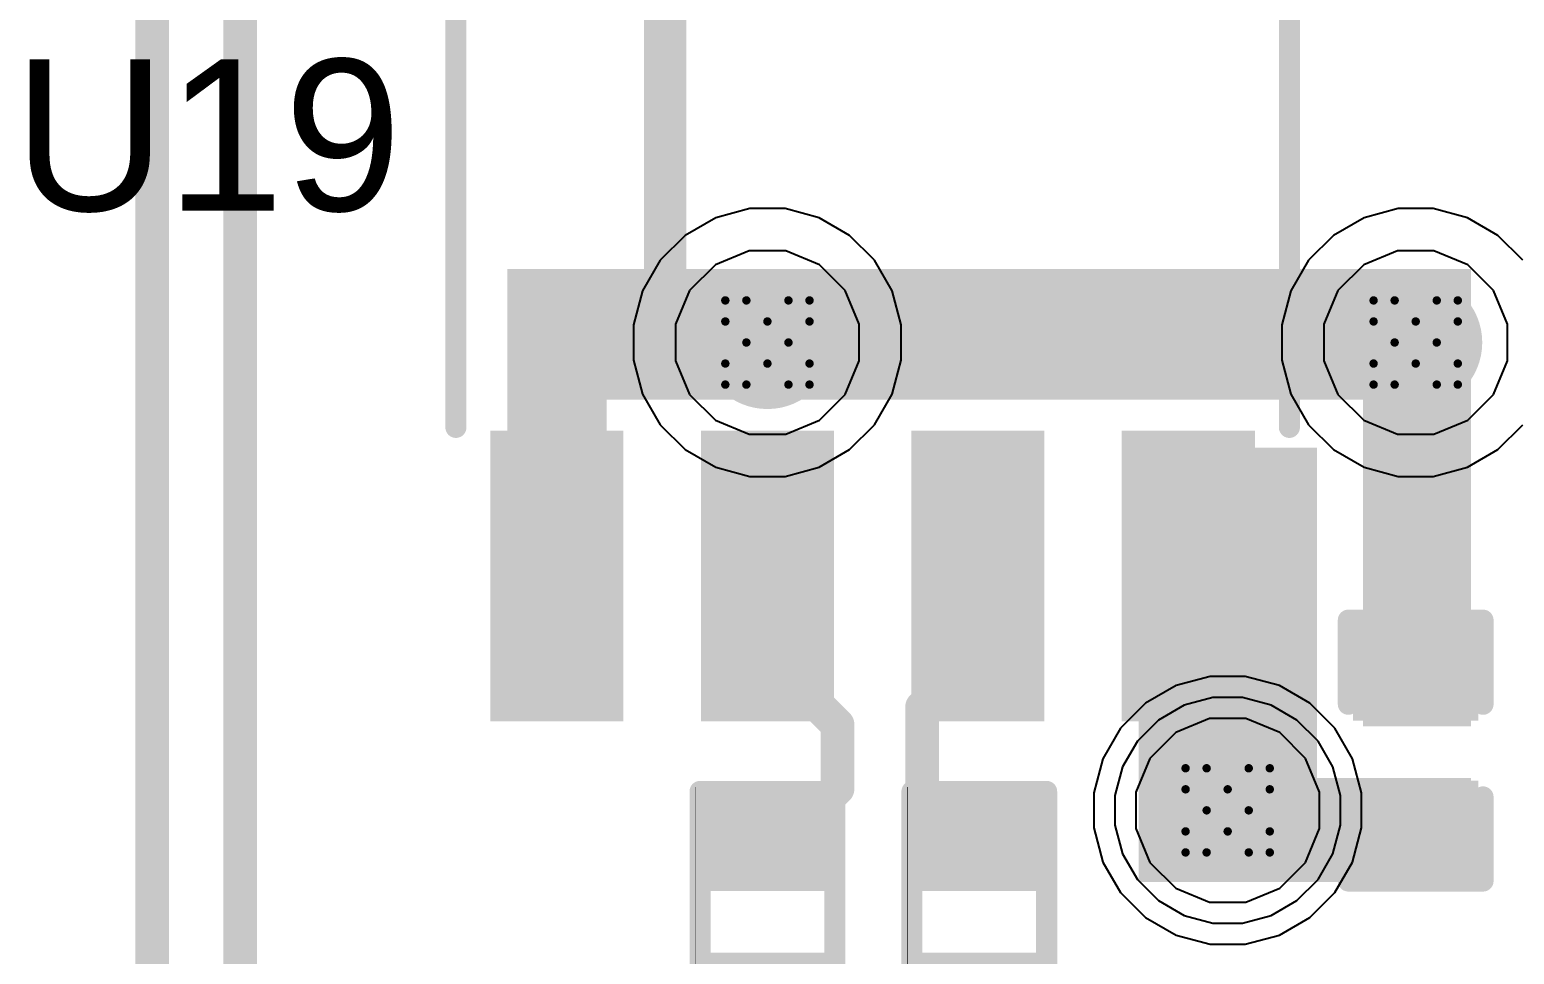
# Model space of a CAD drawing. Header units: inches. Extents: x 0 to 5379, y 0 to 5429.
# Drawn here: x 283.56 to 292.52, y 122.53 to 128.11 of the extents above; entities that cross this region are included whole.
import ezdxf

# ---------------------------------------------------------------- set-up
doc = ezdxf.new("R2010")
doc.units = ezdxf.units.IN
for name, color, linetype in [('Bottom Layer', 5, 'Continuous'), ('Bottom Solder', 6, 'Continuous'), ('Drill Drawing', 1, 'Continuous'), ('GND01', 16, 'Continuous'), ('GND02', 76, 'Continuous'), ('PWR', 156, 'Continuous'), ('SIG 01', 90, 'Continuous'), ('Top Layer', 1, 'Continuous'), ('Top Overlay', 2, 'Continuous'), ('Top Paste', 8, 'Continuous'), ('Top Solder', 216, 'Continuous'), ('Via Holes', 16, 'Continuous')]:
    doc.layers.add(name, color=color, linetype=linetype)
doc.styles.add('Arial', font='', dxfattribs={"height": 0.2})
doc.styles.get('Arial').set_extended_font_data('Arial')

# ---------------------------------------------------------------- blocks, each defined once
blk = doc.blocks.new('SOIC_8_0_154___3_90___W______139')
at = {"layer": 'Top Layer'}
for points in [[(-3.475, 1.605), (-3.475, 2.205), (-1.925, 2.205), (-1.925, 1.605)], [(1.925, 1.605), (1.925, 2.205), (3.475, 2.205), (3.475, 1.605)], [(-3.475, 0.335), (-3.475, 0.935), (-1.925, 0.935), (-1.925, 0.335)], [(1.925, 0.335), (1.925, 0.935), (3.475, 0.935), (3.475, 0.335)], [(-3.475, -0.935), (-3.475, -0.335), (-1.925, -0.335), (-1.925, -0.935)], [(1.925, -0.935), (1.925, -0.335), (3.475, -0.335), (3.475, -0.935)], [(-3.475, -2.205), (-3.475, -1.605), (-1.925, -1.605), (-1.925, -2.205)], [(1.925, -2.205), (1.925, -1.605), (3.475, -1.605), (3.475, -2.205)]]:
    blk.add_hatch(color=1, dxfattribs=at).paths.add_polyline_path(points)
at = {"layer": 'Top Overlay'}
blk.add_hatch(color=2, dxfattribs=at).paths.add_polyline_path([(-1.8379, 1.6257), (-1.4823, 1.6257), (-1.4823, 2.2099), (-1.8379, 2.2099)])
at = {"layer": 'Top Paste'}
for points in [[(-3.475, 1.605), (-3.475, 2.205), (-1.925, 2.205), (-1.925, 1.605)], [(1.925, 1.605), (1.925, 2.205), (3.475, 2.205), (3.475, 1.605)], [(-3.475, 0.335), (-3.475, 0.935), (-1.925, 0.935), (-1.925, 0.335)], [(1.925, 0.335), (1.925, 0.935), (3.475, 0.935), (3.475, 0.335)], [(-3.475, -0.935), (-3.475, -0.335), (-1.925, -0.335), (-1.925, -0.935)], [(1.925, -0.935), (1.925, -0.335), (3.475, -0.335), (3.475, -0.935)], [(-3.475, -2.205), (-3.475, -1.605), (-1.925, -1.605), (-1.925, -2.205)], [(1.925, -2.205), (1.925, -1.605), (3.475, -1.605), (3.475, -2.205)]]:
    blk.add_hatch(color=8, dxfattribs=at).paths.add_polyline_path(points)
at = {"layer": 'Top Solder'}
for points in [[(-3.5766, 1.5034), (-3.5766, 2.3066), (-1.8234, 2.3066), (-1.8234, 1.5034)], [(1.8234, 1.5034), (1.8234, 2.3066), (3.5766, 2.3066), (3.5766, 1.5034)], [(-3.5766, 0.2334), (-3.5766, 1.0366), (-1.8234, 1.0366), (-1.8234, 0.2334)], [(1.8234, 0.2334), (1.8234, 1.0366), (3.5766, 1.0366), (3.5766, 0.2334)], [(-3.5766, -1.0366), (-3.5766, -0.2334), (-1.8234, -0.2334), (-1.8234, -1.0366)], [(1.8234, -1.0366), (1.8234, -0.2334), (3.5766, -0.2334), (3.5766, -1.0366)], [(-3.5766, -2.3066), (-3.5766, -1.5034), (-1.8234, -1.5034), (-1.8234, -2.3066)], [(1.8234, -2.3066), (1.8234, -1.5034), (3.5766, -1.5034), (3.5766, -2.3066)]]:
    blk.add_hatch(color=216, dxfattribs=at).paths.add_polyline_path(points)
at = {"layer": 'Top Overlay'}
for points in [[(1.8034, 2.5146, 0.127, 0.127, 0), (-1.8288, 2.5146, 0.127, 0.127, 0)], [(-3.667, 1.9304, 0.127, 0.127, 0), (-3.794, 2.0574, 0.127, 0.127, 0)], [(-3.794, 1.8034, 0.127, 0.127, 0), (-3.794, 2.0574, 0.127, 0.127, 0)], [(-3.794, 1.8034, 0.127, 0.127, 0), (-3.667, 1.9304, 0.127, 0.127, 0)], [(1.8034, -2.5146, 0.127, 0.127, 0), (-1.8288, -2.5146, 0.127, 0.127, 0)]]:
    blk.add_lwpolyline(points, format="xyseb", dxfattribs=at)
for points in [[(-1.8605, 2.5146, 0.0635, 0.0635, 1), (-1.7971, 2.5146, 0.0635, 0.0635, 1)], [(1.7716, 2.5146, 0.0635, 0.0635, 1), (1.8352, 2.5146, 0.0635, 0.0635, 1)], [(-3.8258, 2.0574, 0.0635, 0.0635, 1), (-3.7623, 2.0574, 0.0635, 0.0635, 1)], [(-3.8258, 2.0574, 0.0635, 0.0635, 1), (-3.7623, 2.0574, 0.0635, 0.0635, 1)], [(-3.6988, 1.9304, 0.0635, 0.0635, 1), (-3.6353, 1.9304, 0.0635, 0.0635, 1)], [(-3.6988, 1.9304, 0.0635, 0.0635, 1), (-3.6353, 1.9304, 0.0635, 0.0635, 1)], [(-3.8258, 1.8034, 0.0635, 0.0635, 1), (-3.7623, 1.8034, 0.0635, 0.0635, 1)], [(-3.8258, 1.8034, 0.0635, 0.0635, 1), (-3.7623, 1.8034, 0.0635, 0.0635, 1)], [(-1.8605, -2.5146, 0.0635, 0.0635, 1), (-1.7971, -2.5146, 0.0635, 0.0635, 1)], [(1.7716, -2.5146, 0.0635, 0.0635, 1), (1.8352, -2.5146, 0.0635, 0.0635, 1)]]:
    blk.add_lwpolyline(points, format="xyseb", close=True, dxfattribs=at)
blk = doc.blocks.new('R___0402_337')
at = {"layer": 'Top Layer'}
for points in [[(-0.6985, -0.3175), (-0.6985, 0.3175), (-0.2413, 0.3175), (-0.2413, -0.3175)], [(0.2413, -0.3175), (0.2413, 0.3175), (0.6985, 0.3175), (0.6985, -0.3175)]]:
    blk.add_hatch(color=1, dxfattribs=at).paths.add_polyline_path(points)
at = {"layer": 'Top Paste'}
for points in [[(-0.6985, -0.3175), (-0.6985, 0.3175), (-0.2413, 0.3175), (-0.2413, -0.3175)], [(0.2413, -0.3175), (0.2413, 0.3175), (0.6985, 0.3175), (0.6985, -0.3175)]]:
    blk.add_hatch(color=8, dxfattribs=at).paths.add_polyline_path(points)
at = {"layer": 'Top Solder'}
for points in [[(-0.7535, -0.3725), (-0.7535, 0.3725), (-0.1863, 0.3725), (-0.1863, -0.3725)], [(0.1863, -0.3725), (0.1863, 0.3725), (0.7535, 0.3725), (0.7535, -0.3725)]]:
    blk.add_hatch(color=216, dxfattribs=at).paths.add_polyline_path(points)
at = {"layer": 'Top Overlay'}
for points in [[(0.7874, 0.4064, 0.127, 0.127, 0), (-0.7874, 0.4064, 0.127, 0.127, 0)], [(-0.7874, -0.4064, 0.127, 0.127, 0), (-0.7874, 0.4064, 0.127, 0.127, 0)], [(0.7874, -0.4064, 0.127, 0.127, 0), (0.7874, 0.4064, 0.127, 0.127, 0)], [(0.7874, -0.4064, 0.127, 0.127, 0), (-0.7874, -0.4064, 0.127, 0.127, 0)], [(0.8128, -0.4318, 0.00323, 0.00323, 0), (-0.8128, -0.4318, 0.00323, 0.00323, 0)]]:
    blk.add_lwpolyline(points, format="xyseb", dxfattribs=at)
for points in [[(-0.8191, 0.4064, 0.0635, 0.0635, 1), (-0.7556, 0.4064, 0.0635, 0.0635, 1)], [(-0.8191, 0.4064, 0.0635, 0.0635, 1), (-0.7556, 0.4064, 0.0635, 0.0635, 1)], [(0.7556, 0.4064, 0.0635, 0.0635, 1), (0.8191, 0.4064, 0.0635, 0.0635, 1)], [(0.7556, 0.4064, 0.0635, 0.0635, 1), (0.8191, 0.4064, 0.0635, 0.0635, 1)], [(-0.8191, -0.4064, 0.0635, 0.0635, 1), (-0.7556, -0.4064, 0.0635, 0.0635, 1)], [(-0.8191, -0.4064, 0.0635, 0.0635, 1), (-0.7556, -0.4064, 0.0635, 0.0635, 1)], [(0.7556, -0.4064, 0.0635, 0.0635, 1), (0.8191, -0.4064, 0.0635, 0.0635, 1)], [(0.7556, -0.4064, 0.0635, 0.0635, 1), (0.8191, -0.4064, 0.0635, 0.0635, 1)], [(-0.8136, -0.4318, 0.00161, 0.00161, 1), (-0.812, -0.4318, 0.00161, 0.00161, 1)], [(0.812, -0.4318, 0.00161, 0.00161, 1), (0.8136, -0.4318, 0.00161, 0.00161, 1)]]:
    blk.add_lwpolyline(points, format="xyseb", close=True, dxfattribs=at)
blk = doc.blocks.new('R___0402_338')
at = {"layer": 'Top Layer'}
for points in [[(-0.6985, -0.3175), (-0.6985, 0.3175), (-0.2413, 0.3175), (-0.2413, -0.3175)], [(0.2413, -0.3175), (0.2413, 0.3175), (0.6985, 0.3175), (0.6985, -0.3175)]]:
    blk.add_hatch(color=1, dxfattribs=at).paths.add_polyline_path(points)
at = {"layer": 'Top Paste'}
for points in [[(-0.6985, -0.3175), (-0.6985, 0.3175), (-0.2413, 0.3175), (-0.2413, -0.3175)], [(0.2413, -0.3175), (0.2413, 0.3175), (0.6985, 0.3175), (0.6985, -0.3175)]]:
    blk.add_hatch(color=8, dxfattribs=at).paths.add_polyline_path(points)
at = {"layer": 'Top Solder'}
for points in [[(-0.7535, -0.3725), (-0.7535, 0.3725), (-0.1863, 0.3725), (-0.1863, -0.3725)], [(0.1863, -0.3725), (0.1863, 0.3725), (0.7535, 0.3725), (0.7535, -0.3725)]]:
    blk.add_hatch(color=216, dxfattribs=at).paths.add_polyline_path(points)
at = {"layer": 'Top Overlay'}
for points in [[(0.7874, 0.4064, 0.127, 0.127, 0), (-0.7874, 0.4064, 0.127, 0.127, 0)], [(-0.7874, -0.4064, 0.127, 0.127, 0), (-0.7874, 0.4064, 0.127, 0.127, 0)], [(0.7874, -0.4064, 0.127, 0.127, 0), (0.7874, 0.4064, 0.127, 0.127, 0)], [(0.7874, -0.4064, 0.127, 0.127, 0), (-0.7874, -0.4064, 0.127, 0.127, 0)], [(0.8128, -0.4318, 0.00323, 0.00323, 0), (-0.8128, -0.4318, 0.00323, 0.00323, 0)]]:
    blk.add_lwpolyline(points, format="xyseb", dxfattribs=at)
for points in [[(-0.8191, 0.4064, 0.0635, 0.0635, 1), (-0.7556, 0.4064, 0.0635, 0.0635, 1)], [(-0.8191, 0.4064, 0.0635, 0.0635, 1), (-0.7556, 0.4064, 0.0635, 0.0635, 1)], [(0.7556, 0.4064, 0.0635, 0.0635, 1), (0.8191, 0.4064, 0.0635, 0.0635, 1)], [(0.7556, 0.4064, 0.0635, 0.0635, 1), (0.8191, 0.4064, 0.0635, 0.0635, 1)], [(-0.8191, -0.4064, 0.0635, 0.0635, 1), (-0.7556, -0.4064, 0.0635, 0.0635, 1)], [(-0.8191, -0.4064, 0.0635, 0.0635, 1), (-0.7556, -0.4064, 0.0635, 0.0635, 1)], [(0.7556, -0.4064, 0.0635, 0.0635, 1), (0.8191, -0.4064, 0.0635, 0.0635, 1)], [(0.7556, -0.4064, 0.0635, 0.0635, 1), (0.8191, -0.4064, 0.0635, 0.0635, 1)], [(-0.8136, -0.4318, 0.00161, 0.00161, 1), (-0.812, -0.4318, 0.00161, 0.00161, 1)], [(0.812, -0.4318, 0.00161, 0.00161, 1), (0.8136, -0.4318, 0.00161, 0.00161, 1)]]:
    blk.add_lwpolyline(points, format="xyseb", close=True, dxfattribs=at)
blk = doc.blocks.new('C___0402_961')
at = {"layer": 'Top Layer'}
for points in [[(-0.6985, -0.3175), (-0.6985, 0.3175), (-0.2413, 0.3175), (-0.2413, -0.3175)], [(0.2413, -0.3175), (0.2413, 0.3175), (0.6985, 0.3175), (0.6985, -0.3175)]]:
    blk.add_hatch(color=1, dxfattribs=at).paths.add_polyline_path(points)
at = {"layer": 'Top Paste'}
for points in [[(-0.6985, -0.3175), (-0.6985, 0.3175), (-0.2413, 0.3175), (-0.2413, -0.3175)], [(0.2413, -0.3175), (0.2413, 0.3175), (0.6985, 0.3175), (0.6985, -0.3175)]]:
    blk.add_hatch(color=8, dxfattribs=at).paths.add_polyline_path(points)
at = {"layer": 'Top Solder'}
for points in [[(-0.7585, -0.3775), (-0.7585, 0.3775), (-0.1813, 0.3775), (-0.1813, -0.3775)], [(0.1813, -0.3775), (0.1813, 0.3775), (0.7585, 0.3775), (0.7585, -0.3775)]]:
    blk.add_hatch(color=216, dxfattribs=at).paths.add_polyline_path(points)
at = {"layer": 'Top Overlay'}
for points in [[(-0.7874, -0.4064, 0.127, 0.127, 0), (-0.7874, 0.4064, 0.127, 0.127, 0)], [(-0.2794, 0.4064, 0.127, 0.127, 0), (-0.7874, 0.4064, 0.127, 0.127, 0)], [(0.7874, 0.4064, 0.127, 0.127, 0), (0.2794, 0.4064, 0.127, 0.127, 0)], [(0.7874, -0.4064, 0.127, 0.127, 0), (0.7874, 0.4064, 0.127, 0.127, 0)], [(-0.2794, -0.4064, 0.127, 0.127, 0), (-0.7874, -0.4064, 0.127, 0.127, 0)], [(0.7874, -0.4064, 0.127, 0.127, 0), (0.2794, -0.4064, 0.127, 0.127, 0)]]:
    blk.add_lwpolyline(points, format="xyseb", dxfattribs=at)
for points in [[(-0.8191, 0.4064, 0.0635, 0.0635, 1), (-0.7556, 0.4064, 0.0635, 0.0635, 1)], [(-0.8191, 0.4064, 0.0635, 0.0635, 1), (-0.7556, 0.4064, 0.0635, 0.0635, 1)], [(-0.3111, 0.4064, 0.0635, 0.0635, 1), (-0.2477, 0.4064, 0.0635, 0.0635, 1)], [(0.2477, 0.4064, 0.0635, 0.0635, 1), (0.3111, 0.4064, 0.0635, 0.0635, 1)], [(0.7556, 0.4064, 0.0635, 0.0635, 1), (0.8191, 0.4064, 0.0635, 0.0635, 1)], [(0.7556, 0.4064, 0.0635, 0.0635, 1), (0.8191, 0.4064, 0.0635, 0.0635, 1)], [(-0.8191, -0.4064, 0.0635, 0.0635, 1), (-0.7556, -0.4064, 0.0635, 0.0635, 1)], [(-0.8191, -0.4064, 0.0635, 0.0635, 1), (-0.7556, -0.4064, 0.0635, 0.0635, 1)], [(-0.3111, -0.4064, 0.0635, 0.0635, 1), (-0.2477, -0.4064, 0.0635, 0.0635, 1)], [(0.2477, -0.4064, 0.0635, 0.0635, 1), (0.3111, -0.4064, 0.0635, 0.0635, 1)], [(0.7556, -0.4064, 0.0635, 0.0635, 1), (0.8191, -0.4064, 0.0635, 0.0635, 1)], [(0.7556, -0.4064, 0.0635, 0.0635, 1), (0.8191, -0.4064, 0.0635, 0.0635, 1)]]:
    blk.add_lwpolyline(points, format="xyseb", close=True, dxfattribs=at)

msp = doc.modelspace()

# ---------------------------------------------------------------- hatches: boundary and pattern name
at = {"layer": 'Bottom Layer'}
h = msp.add_hatch(color=5, dxfattribs=at)
edge = h.paths.add_edge_path()
edge.add_arc((288.0143, 126.2196), 0.3, 0, 360)
h = msp.add_hatch(color=5, dxfattribs=at)
edge = h.paths.add_edge_path()
edge.add_arc((291.926, 126.2196), 0.3, 0, 360)
h = msp.add_hatch(color=5, dxfattribs=at)
edge = h.paths.add_edge_path()
edge.add_arc((290.7915, 123.3959), 0.3, 0, 360)
at = {"layer": 'Bottom Solder'}
h = msp.add_hatch(color=6, dxfattribs=at)
edge = h.paths.add_edge_path()
edge.add_arc((288.0143, 126.2196), 0.4016, 0, 360)
h = msp.add_hatch(color=6, dxfattribs=at)
edge = h.paths.add_edge_path()
edge.add_arc((291.926, 126.2196), 0.4016, 0, 360)
h = msp.add_hatch(color=6, dxfattribs=at)
edge = h.paths.add_edge_path()
edge.add_arc((290.7915, 123.3959), 0.4016, 0, 360)
at = {"layer": 'GND01'}
h = msp.add_hatch(color=16, dxfattribs=at)
edge = h.paths.add_edge_path()
edge.add_arc((288.0143, 126.2196), 0.3, 0, 360)
h = msp.add_hatch(color=16, dxfattribs=at)
edge = h.paths.add_edge_path()
edge.add_arc((291.926, 126.2196), 0.3, 0, 360)
h = msp.add_hatch(color=16, dxfattribs=at)
edge = h.paths.add_edge_path()
edge.add_arc((290.7915, 123.3959), 0.3, 0, 360)
at = {"layer": 'GND02'}
h = msp.add_hatch(color=76, dxfattribs=at)
edge = h.paths.add_edge_path()
edge.add_arc((288.0143, 126.2196), 0.3, 0, 360)
h = msp.add_hatch(color=76, dxfattribs=at)
edge = h.paths.add_edge_path()
edge.add_arc((291.926, 126.2196), 0.3, 0, 360)
h = msp.add_hatch(color=76, dxfattribs=at)
edge = h.paths.add_edge_path()
edge.add_arc((290.7915, 123.3959), 0.3, 0, 360)
at = {"layer": 'PWR'}
h = msp.add_hatch(color=156, dxfattribs=at)
edge = h.paths.add_edge_path()
edge.add_arc((288.0143, 126.2196), 0.3, 0, 360)
h = msp.add_hatch(color=156, dxfattribs=at)
edge = h.paths.add_edge_path()
edge.add_arc((291.926, 126.2196), 0.3, 0, 360)
h = msp.add_hatch(color=156, dxfattribs=at)
edge = h.paths.add_edge_path()
edge.add_arc((290.7915, 123.3959), 0.3, 0, 360)
at = {"layer": 'SIG 01'}
h = msp.add_hatch(color=90, dxfattribs=at)
edge = h.paths.add_edge_path()
edge.add_arc((288.0143, 126.2196), 0.3, 0, 360)
h = msp.add_hatch(color=90, dxfattribs=at)
edge = h.paths.add_edge_path()
edge.add_arc((291.926, 126.2196), 0.3, 0, 360)
h = msp.add_hatch(color=90, dxfattribs=at)
edge = h.paths.add_edge_path()
edge.add_arc((290.7915, 123.3959), 0.3, 0, 360)
at = {"layer": 'Top Layer'}
for points in [[(286.4443, 124.0357), (287.0443, 124.0357), (287.0443, 126.6637), (286.4443, 126.6637)], [(286.4443, 125.8756), (292.2593, 125.8756), (292.2593, 126.6637), (286.4443, 126.6637)], [(291.6084, 123.9039), (292.2593, 123.9039), (292.2593, 126.6637), (291.6084, 126.6637)], [(291.3304, 125.5857), (290.2543, 125.5857), (290.2543, 122.9641), (291.3304, 122.9641)], [(292.2603, 123.5918), (290.2543, 123.5918), (290.2543, 122.9641), (292.2603, 122.9641)]]:
    msp.add_hatch(color=1, dxfattribs=at).paths.add_polyline_path(points)
h = msp.add_hatch(color=1, dxfattribs=at)
edge = h.paths.add_edge_path()
edge.add_arc((288.0143, 126.2196), 0.3, 0, 360)
h = msp.add_hatch(color=1, dxfattribs=at)
edge = h.paths.add_edge_path()
edge.add_arc((291.926, 126.2196), 0.3, 0, 360)
h = msp.add_hatch(color=1, dxfattribs=at)
edge = h.paths.add_edge_path()
edge.add_arc((290.7915, 123.3959), 0.3, 0, 360)
at = {"layer": 'Top Solder'}
h = msp.add_hatch(color=216, dxfattribs=at)
edge = h.paths.add_edge_path()
edge.add_arc((288.0143, 126.2196), 0.4016, 0, 360)
h = msp.add_hatch(color=216, dxfattribs=at)
edge = h.paths.add_edge_path()
edge.add_arc((291.926, 126.2196), 0.4016, 0, 360)
h = msp.add_hatch(color=216, dxfattribs=at)
edge = h.paths.add_edge_path()
edge.add_arc((290.7915, 123.3959), 0.4016, 0, 360)
at = {"layer": 'Via Holes'}
h = msp.add_hatch(color=7, dxfattribs=at)
edge = h.paths.add_edge_path()
edge.add_arc((288.0143, 126.2196), 0.15, 0, 360)
h = msp.add_hatch(color=7, dxfattribs=at)
edge = h.paths.add_edge_path()
edge.add_arc((291.926, 126.2196), 0.15, 0, 360)
h = msp.add_hatch(color=7, dxfattribs=at)
edge = h.paths.add_edge_path()
edge.add_arc((290.7915, 123.3959), 0.15, 0, 360)

# ---------------------------------------------------------------- linework, layer by layer
at = {"layer": 'Bottom Layer'}
for p, q in [((287.9079, 127.0276), (287.7024, 126.9725)), ((288.1207, 127.0276), (287.9079, 127.0276)), ((288.3262, 126.9725), (288.1207, 127.0276)), ((291.8197, 127.0276), (291.6142, 126.9725)), ((292.0324, 127.0276), (291.8197, 127.0276)), ((292.2379, 126.9725), (292.0324, 127.0276)), ((287.7024, 126.9725), (287.5182, 126.8662)), ((288.5104, 126.8662), (288.3262, 126.9725)), ((291.6142, 126.9725), (291.4299, 126.8662)), ((292.4222, 126.8662), (292.2379, 126.9725)), ((287.5182, 126.8662), (287.3677, 126.7157)), ((288.6608, 126.7157), (288.5104, 126.8662)), ((291.4299, 126.8662), (291.2795, 126.7157)), ((292.5726, 126.7157), (292.4222, 126.8662)), ((287.3677, 126.7157), (287.2614, 126.5315)), ((288.7672, 126.5315), (288.6608, 126.7157)), ((291.2795, 126.7157), (291.1731, 126.5315)), ((287.2614, 126.5315), (287.2063, 126.326)), ((288.8223, 126.326), (288.7672, 126.5315)), ((291.1731, 126.5315), (291.118, 126.326)), ((287.2063, 126.326), (287.2063, 126.1132)), ((288.8223, 126.1132), (288.8223, 126.326)), ((291.118, 126.326), (291.118, 126.1132)), ((287.2063, 126.1132), (287.2614, 125.9077)), ((288.7672, 125.9077), (288.8223, 126.1132)), ((291.118, 126.1132), (291.1731, 125.9077)), ((287.2614, 125.9077), (287.3677, 125.7235)), ((288.6608, 125.7235), (288.7672, 125.9077)), ((291.1731, 125.9077), (291.2795, 125.7235)), ((287.3677, 125.7235), (287.5182, 125.5731)), ((288.5104, 125.5731), (288.6608, 125.7235)), ((291.2795, 125.7235), (291.4299, 125.5731)), ((292.4222, 125.5731), (292.5726, 125.7235)), ((287.5182, 125.5731), (287.7024, 125.4667)), ((288.3262, 125.4667), (288.5104, 125.5731)), ((291.4299, 125.5731), (291.6142, 125.4667)), ((292.2379, 125.4667), (292.4222, 125.5731)), ((287.7024, 125.4667), (287.9079, 125.4116)), ((288.1207, 125.4116), (288.3262, 125.4667)), ((291.6142, 125.4667), (291.8197, 125.4116)), ((292.0324, 125.4116), (292.2379, 125.4667)), ((287.9079, 125.4116), (288.1207, 125.4116)), ((291.8197, 125.4116), (292.0324, 125.4116)), ((290.6852, 124.2039), (290.4797, 124.1488)), ((290.8979, 124.2039), (290.6852, 124.2039)), ((291.1034, 124.1488), (290.8979, 124.2039)), ((290.4797, 124.1488), (290.2954, 124.0425)), ((291.2877, 124.0425), (291.1034, 124.1488)), ((290.2954, 124.0425), (290.145, 123.892)), ((291.4381, 123.892), (291.2877, 124.0425)), ((290.145, 123.892), (290.0386, 123.7078)), ((291.5445, 123.7078), (291.4381, 123.892)), ((290.0386, 123.7078), (289.9835, 123.5023)), ((291.5995, 123.5023), (291.5445, 123.7078)), ((289.9835, 123.5023), (289.9835, 123.2895)), ((291.5995, 123.2895), (291.5995, 123.5023)), ((289.9835, 123.2895), (290.0386, 123.084)), ((291.5445, 123.084), (291.5995, 123.2895)), ((290.0386, 123.084), (290.145, 122.8998)), ((291.4381, 122.8998), (291.5445, 123.084)), ((290.145, 122.8998), (290.2954, 122.7493)), ((291.2877, 122.7493), (291.4381, 122.8998)), ((290.2954, 122.7493), (290.4797, 122.643)), ((291.1034, 122.643), (291.2877, 122.7493)), ((290.4797, 122.643), (290.6852, 122.5879)), ((290.8979, 122.5879), (291.1034, 122.643)), ((290.6852, 122.5879), (290.8979, 122.5879))]:
    msp.add_line(p, q, dxfattribs=at)
at = {"layer": 'Drill Drawing'}
for points in [[(287.7603, 126.3466, 0.0508, 0.0508, 0), (287.7603, 126.4736, 0.0508, 0.0508, 0)], [(287.7603, 126.4736, 0.0508, 0.0508, 0), (287.8873, 126.4736, 0.0508, 0.0508, 0)], [(287.8873, 126.4736, 0.0508, 0.0508, 0), (288.0143, 126.3466, 0.0508, 0.0508, 0)], [(288.0143, 126.3466, 0.0508, 0.0508, 0), (288.1413, 126.4736, 0.0508, 0.0508, 0)], [(288.1413, 126.4736, 0.0508, 0.0508, 0), (288.2683, 126.4736, 0.0508, 0.0508, 0)], [(288.2683, 126.3466, 0.0508, 0.0508, 0), (288.2683, 126.4736, 0.0508, 0.0508, 0)], [(291.672, 126.3466, 0.0508, 0.0508, 0), (291.672, 126.4736, 0.0508, 0.0508, 0)], [(291.672, 126.4736, 0.0508, 0.0508, 0), (291.799, 126.4736, 0.0508, 0.0508, 0)], [(291.799, 126.4736, 0.0508, 0.0508, 0), (291.926, 126.3466, 0.0508, 0.0508, 0)], [(291.926, 126.3466, 0.0508, 0.0508, 0), (292.053, 126.4736, 0.0508, 0.0508, 0)], [(292.053, 126.4736, 0.0508, 0.0508, 0), (292.18, 126.4736, 0.0508, 0.0508, 0)], [(292.18, 126.3466, 0.0508, 0.0508, 0), (292.18, 126.4736, 0.0508, 0.0508, 0)], [(287.7603, 126.3466, 0.0508, 0.0508, 0), (287.8873, 126.2196, 0.0508, 0.0508, 0)], [(288.1413, 126.2196, 0.0508, 0.0508, 0), (288.2683, 126.3466, 0.0508, 0.0508, 0)], [(291.672, 126.3466, 0.0508, 0.0508, 0), (291.799, 126.2196, 0.0508, 0.0508, 0)], [(292.053, 126.2196, 0.0508, 0.0508, 0), (292.18, 126.3466, 0.0508, 0.0508, 0)], [(287.7603, 126.0926, 0.0508, 0.0508, 0), (287.8873, 126.2196, 0.0508, 0.0508, 0)], [(288.1413, 126.2196, 0.0508, 0.0508, 0), (288.2683, 126.0926, 0.0508, 0.0508, 0)], [(291.672, 126.0926, 0.0508, 0.0508, 0), (291.799, 126.2196, 0.0508, 0.0508, 0)], [(292.053, 126.2196, 0.0508, 0.0508, 0), (292.18, 126.0926, 0.0508, 0.0508, 0)], [(287.7603, 125.9656, 0.0508, 0.0508, 0), (287.7603, 126.0926, 0.0508, 0.0508, 0)], [(287.8873, 125.9656, 0.0508, 0.0508, 0), (288.0143, 126.0926, 0.0508, 0.0508, 0)], [(288.0143, 126.0926, 0.0508, 0.0508, 0), (288.1413, 125.9656, 0.0508, 0.0508, 0)], [(288.2683, 125.9656, 0.0508, 0.0508, 0), (288.2683, 126.0926, 0.0508, 0.0508, 0)], [(291.672, 125.9656, 0.0508, 0.0508, 0), (291.672, 126.0926, 0.0508, 0.0508, 0)], [(291.799, 125.9656, 0.0508, 0.0508, 0), (291.926, 126.0926, 0.0508, 0.0508, 0)], [(291.926, 126.0926, 0.0508, 0.0508, 0), (292.053, 125.9656, 0.0508, 0.0508, 0)], [(292.18, 125.9656, 0.0508, 0.0508, 0), (292.18, 126.0926, 0.0508, 0.0508, 0)], [(287.7603, 125.9656, 0.0508, 0.0508, 0), (287.8873, 125.9656, 0.0508, 0.0508, 0)], [(288.1413, 125.9656, 0.0508, 0.0508, 0), (288.2683, 125.9656, 0.0508, 0.0508, 0)], [(291.672, 125.9656, 0.0508, 0.0508, 0), (291.799, 125.9656, 0.0508, 0.0508, 0)], [(292.053, 125.9656, 0.0508, 0.0508, 0), (292.18, 125.9656, 0.0508, 0.0508, 0)], [(290.5375, 123.5229, 0.0508, 0.0508, 0), (290.5375, 123.6499, 0.0508, 0.0508, 0)], [(290.5375, 123.6499, 0.0508, 0.0508, 0), (290.6645, 123.6499, 0.0508, 0.0508, 0)], [(290.6645, 123.6499, 0.0508, 0.0508, 0), (290.7915, 123.5229, 0.0508, 0.0508, 0)], [(290.7915, 123.5229, 0.0508, 0.0508, 0), (290.9185, 123.6499, 0.0508, 0.0508, 0)], [(290.9185, 123.6499, 0.0508, 0.0508, 0), (291.0455, 123.6499, 0.0508, 0.0508, 0)], [(291.0455, 123.5229, 0.0508, 0.0508, 0), (291.0455, 123.6499, 0.0508, 0.0508, 0)], [(290.5375, 123.5229, 0.0508, 0.0508, 0), (290.6645, 123.3959, 0.0508, 0.0508, 0)], [(290.9185, 123.3959, 0.0508, 0.0508, 0), (291.0455, 123.5229, 0.0508, 0.0508, 0)], [(290.5375, 123.2689, 0.0508, 0.0508, 0), (290.6645, 123.3959, 0.0508, 0.0508, 0)], [(290.9185, 123.3959, 0.0508, 0.0508, 0), (291.0455, 123.2689, 0.0508, 0.0508, 0)], [(290.5375, 123.1419, 0.0508, 0.0508, 0), (290.5375, 123.2689, 0.0508, 0.0508, 0)], [(290.6645, 123.1419, 0.0508, 0.0508, 0), (290.7915, 123.2689, 0.0508, 0.0508, 0)], [(290.7915, 123.2689, 0.0508, 0.0508, 0), (290.9185, 123.1419, 0.0508, 0.0508, 0)], [(291.0455, 123.1419, 0.0508, 0.0508, 0), (291.0455, 123.2689, 0.0508, 0.0508, 0)], [(290.5375, 123.1419, 0.0508, 0.0508, 0), (290.6645, 123.1419, 0.0508, 0.0508, 0)], [(290.9185, 123.1419, 0.0508, 0.0508, 0), (291.0455, 123.1419, 0.0508, 0.0508, 0)]]:
    msp.add_lwpolyline(points, format="xyseb", dxfattribs=at)
for points in [[(287.7476, 126.4736, 0.0254, 0.0254, 1), (287.773, 126.4736, 0.0254, 0.0254, 1)], [(287.7476, 126.4736, 0.0254, 0.0254, 1), (287.773, 126.4736, 0.0254, 0.0254, 1)], [(287.8746, 126.4736, 0.0254, 0.0254, 1), (287.9, 126.4736, 0.0254, 0.0254, 1)], [(287.8746, 126.4736, 0.0254, 0.0254, 1), (287.9, 126.4736, 0.0254, 0.0254, 1)], [(288.1286, 126.4736, 0.0254, 0.0254, 1), (288.154, 126.4736, 0.0254, 0.0254, 1)], [(288.1286, 126.4736, 0.0254, 0.0254, 1), (288.154, 126.4736, 0.0254, 0.0254, 1)], [(288.2556, 126.4736, 0.0254, 0.0254, 1), (288.281, 126.4736, 0.0254, 0.0254, 1)], [(288.2556, 126.4736, 0.0254, 0.0254, 1), (288.281, 126.4736, 0.0254, 0.0254, 1)], [(291.6593, 126.4736, 0.0254, 0.0254, 1), (291.6847, 126.4736, 0.0254, 0.0254, 1)], [(291.6593, 126.4736, 0.0254, 0.0254, 1), (291.6847, 126.4736, 0.0254, 0.0254, 1)], [(291.7863, 126.4736, 0.0254, 0.0254, 1), (291.8117, 126.4736, 0.0254, 0.0254, 1)], [(291.7863, 126.4736, 0.0254, 0.0254, 1), (291.8117, 126.4736, 0.0254, 0.0254, 1)], [(292.0403, 126.4736, 0.0254, 0.0254, 1), (292.0657, 126.4736, 0.0254, 0.0254, 1)], [(292.0403, 126.4736, 0.0254, 0.0254, 1), (292.0657, 126.4736, 0.0254, 0.0254, 1)], [(292.1673, 126.4736, 0.0254, 0.0254, 1), (292.1927, 126.4736, 0.0254, 0.0254, 1)], [(292.1673, 126.4736, 0.0254, 0.0254, 1), (292.1927, 126.4736, 0.0254, 0.0254, 1)], [(287.7476, 126.3466, 0.0254, 0.0254, 1), (287.773, 126.3466, 0.0254, 0.0254, 1)], [(287.7476, 126.3466, 0.0254, 0.0254, 1), (287.773, 126.3466, 0.0254, 0.0254, 1)], [(288.0016, 126.3466, 0.0254, 0.0254, 1), (288.027, 126.3466, 0.0254, 0.0254, 1)], [(288.0016, 126.3466, 0.0254, 0.0254, 1), (288.027, 126.3466, 0.0254, 0.0254, 1)], [(288.2556, 126.3466, 0.0254, 0.0254, 1), (288.281, 126.3466, 0.0254, 0.0254, 1)], [(288.2556, 126.3466, 0.0254, 0.0254, 1), (288.281, 126.3466, 0.0254, 0.0254, 1)], [(291.6593, 126.3466, 0.0254, 0.0254, 1), (291.6847, 126.3466, 0.0254, 0.0254, 1)], [(291.6593, 126.3466, 0.0254, 0.0254, 1), (291.6847, 126.3466, 0.0254, 0.0254, 1)], [(291.9133, 126.3466, 0.0254, 0.0254, 1), (291.9387, 126.3466, 0.0254, 0.0254, 1)], [(291.9133, 126.3466, 0.0254, 0.0254, 1), (291.9387, 126.3466, 0.0254, 0.0254, 1)], [(292.1673, 126.3466, 0.0254, 0.0254, 1), (292.1927, 126.3466, 0.0254, 0.0254, 1)], [(292.1673, 126.3466, 0.0254, 0.0254, 1), (292.1927, 126.3466, 0.0254, 0.0254, 1)], [(287.8746, 126.2196, 0.0254, 0.0254, 1), (287.9, 126.2196, 0.0254, 0.0254, 1)], [(287.8746, 126.2196, 0.0254, 0.0254, 1), (287.9, 126.2196, 0.0254, 0.0254, 1)], [(288.1286, 126.2196, 0.0254, 0.0254, 1), (288.154, 126.2196, 0.0254, 0.0254, 1)], [(288.1286, 126.2196, 0.0254, 0.0254, 1), (288.154, 126.2196, 0.0254, 0.0254, 1)], [(291.7863, 126.2196, 0.0254, 0.0254, 1), (291.8117, 126.2196, 0.0254, 0.0254, 1)], [(291.7863, 126.2196, 0.0254, 0.0254, 1), (291.8117, 126.2196, 0.0254, 0.0254, 1)], [(292.0403, 126.2196, 0.0254, 0.0254, 1), (292.0657, 126.2196, 0.0254, 0.0254, 1)], [(292.0403, 126.2196, 0.0254, 0.0254, 1), (292.0657, 126.2196, 0.0254, 0.0254, 1)], [(287.7476, 126.0926, 0.0254, 0.0254, 1), (287.773, 126.0926, 0.0254, 0.0254, 1)], [(287.7476, 126.0926, 0.0254, 0.0254, 1), (287.773, 126.0926, 0.0254, 0.0254, 1)], [(288.0016, 126.0926, 0.0254, 0.0254, 1), (288.027, 126.0926, 0.0254, 0.0254, 1)], [(288.0016, 126.0926, 0.0254, 0.0254, 1), (288.027, 126.0926, 0.0254, 0.0254, 1)], [(288.2556, 126.0926, 0.0254, 0.0254, 1), (288.281, 126.0926, 0.0254, 0.0254, 1)], [(288.2556, 126.0926, 0.0254, 0.0254, 1), (288.281, 126.0926, 0.0254, 0.0254, 1)], [(291.6593, 126.0926, 0.0254, 0.0254, 1), (291.6847, 126.0926, 0.0254, 0.0254, 1)], [(291.6593, 126.0926, 0.0254, 0.0254, 1), (291.6847, 126.0926, 0.0254, 0.0254, 1)], [(291.9133, 126.0926, 0.0254, 0.0254, 1), (291.9387, 126.0926, 0.0254, 0.0254, 1)], [(291.9133, 126.0926, 0.0254, 0.0254, 1), (291.9387, 126.0926, 0.0254, 0.0254, 1)], [(292.1673, 126.0926, 0.0254, 0.0254, 1), (292.1927, 126.0926, 0.0254, 0.0254, 1)], [(292.1673, 126.0926, 0.0254, 0.0254, 1), (292.1927, 126.0926, 0.0254, 0.0254, 1)], [(287.7476, 125.9656, 0.0254, 0.0254, 1), (287.773, 125.9656, 0.0254, 0.0254, 1)], [(287.7476, 125.9656, 0.0254, 0.0254, 1), (287.773, 125.9656, 0.0254, 0.0254, 1)], [(287.8746, 125.9656, 0.0254, 0.0254, 1), (287.9, 125.9656, 0.0254, 0.0254, 1)], [(287.8746, 125.9656, 0.0254, 0.0254, 1), (287.9, 125.9656, 0.0254, 0.0254, 1)], [(288.1286, 125.9656, 0.0254, 0.0254, 1), (288.154, 125.9656, 0.0254, 0.0254, 1)], [(288.1286, 125.9656, 0.0254, 0.0254, 1), (288.154, 125.9656, 0.0254, 0.0254, 1)], [(288.2556, 125.9656, 0.0254, 0.0254, 1), (288.281, 125.9656, 0.0254, 0.0254, 1)], [(288.2556, 125.9656, 0.0254, 0.0254, 1), (288.281, 125.9656, 0.0254, 0.0254, 1)], [(291.6593, 125.9656, 0.0254, 0.0254, 1), (291.6847, 125.9656, 0.0254, 0.0254, 1)], [(291.6593, 125.9656, 0.0254, 0.0254, 1), (291.6847, 125.9656, 0.0254, 0.0254, 1)], [(291.7863, 125.9656, 0.0254, 0.0254, 1), (291.8117, 125.9656, 0.0254, 0.0254, 1)], [(291.7863, 125.9656, 0.0254, 0.0254, 1), (291.8117, 125.9656, 0.0254, 0.0254, 1)], [(292.0403, 125.9656, 0.0254, 0.0254, 1), (292.0657, 125.9656, 0.0254, 0.0254, 1)], [(292.0403, 125.9656, 0.0254, 0.0254, 1), (292.0657, 125.9656, 0.0254, 0.0254, 1)], [(292.1673, 125.9656, 0.0254, 0.0254, 1), (292.1927, 125.9656, 0.0254, 0.0254, 1)], [(292.1673, 125.9656, 0.0254, 0.0254, 1), (292.1927, 125.9656, 0.0254, 0.0254, 1)], [(290.5248, 123.6499, 0.0254, 0.0254, 1), (290.5502, 123.6499, 0.0254, 0.0254, 1)], [(290.5248, 123.6499, 0.0254, 0.0254, 1), (290.5502, 123.6499, 0.0254, 0.0254, 1)], [(290.6518, 123.6499, 0.0254, 0.0254, 1), (290.6772, 123.6499, 0.0254, 0.0254, 1)], [(290.6518, 123.6499, 0.0254, 0.0254, 1), (290.6772, 123.6499, 0.0254, 0.0254, 1)], [(290.9058, 123.6499, 0.0254, 0.0254, 1), (290.9312, 123.6499, 0.0254, 0.0254, 1)], [(290.9058, 123.6499, 0.0254, 0.0254, 1), (290.9312, 123.6499, 0.0254, 0.0254, 1)], [(291.0328, 123.6499, 0.0254, 0.0254, 1), (291.0582, 123.6499, 0.0254, 0.0254, 1)], [(291.0328, 123.6499, 0.0254, 0.0254, 1), (291.0582, 123.6499, 0.0254, 0.0254, 1)], [(290.5248, 123.5229, 0.0254, 0.0254, 1), (290.5502, 123.5229, 0.0254, 0.0254, 1)], [(290.5248, 123.5229, 0.0254, 0.0254, 1), (290.5502, 123.5229, 0.0254, 0.0254, 1)], [(290.7788, 123.5229, 0.0254, 0.0254, 1), (290.8042, 123.5229, 0.0254, 0.0254, 1)], [(290.7788, 123.5229, 0.0254, 0.0254, 1), (290.8042, 123.5229, 0.0254, 0.0254, 1)], [(291.0328, 123.5229, 0.0254, 0.0254, 1), (291.0582, 123.5229, 0.0254, 0.0254, 1)], [(291.0328, 123.5229, 0.0254, 0.0254, 1), (291.0582, 123.5229, 0.0254, 0.0254, 1)], [(290.6518, 123.3959, 0.0254, 0.0254, 1), (290.6772, 123.3959, 0.0254, 0.0254, 1)], [(290.6518, 123.3959, 0.0254, 0.0254, 1), (290.6772, 123.3959, 0.0254, 0.0254, 1)], [(290.9058, 123.3959, 0.0254, 0.0254, 1), (290.9312, 123.3959, 0.0254, 0.0254, 1)], [(290.9058, 123.3959, 0.0254, 0.0254, 1), (290.9312, 123.3959, 0.0254, 0.0254, 1)], [(290.5248, 123.2689, 0.0254, 0.0254, 1), (290.5502, 123.2689, 0.0254, 0.0254, 1)], [(290.5248, 123.2689, 0.0254, 0.0254, 1), (290.5502, 123.2689, 0.0254, 0.0254, 1)], [(290.7788, 123.2689, 0.0254, 0.0254, 1), (290.8042, 123.2689, 0.0254, 0.0254, 1)], [(290.7788, 123.2689, 0.0254, 0.0254, 1), (290.8042, 123.2689, 0.0254, 0.0254, 1)], [(291.0328, 123.2689, 0.0254, 0.0254, 1), (291.0582, 123.2689, 0.0254, 0.0254, 1)], [(291.0328, 123.2689, 0.0254, 0.0254, 1), (291.0582, 123.2689, 0.0254, 0.0254, 1)], [(290.5248, 123.1419, 0.0254, 0.0254, 1), (290.5502, 123.1419, 0.0254, 0.0254, 1)], [(290.5248, 123.1419, 0.0254, 0.0254, 1), (290.5502, 123.1419, 0.0254, 0.0254, 1)], [(290.6518, 123.1419, 0.0254, 0.0254, 1), (290.6772, 123.1419, 0.0254, 0.0254, 1)], [(290.6518, 123.1419, 0.0254, 0.0254, 1), (290.6772, 123.1419, 0.0254, 0.0254, 1)], [(290.9058, 123.1419, 0.0254, 0.0254, 1), (290.9312, 123.1419, 0.0254, 0.0254, 1)], [(290.9058, 123.1419, 0.0254, 0.0254, 1), (290.9312, 123.1419, 0.0254, 0.0254, 1)], [(291.0328, 123.1419, 0.0254, 0.0254, 1), (291.0582, 123.1419, 0.0254, 0.0254, 1)], [(291.0328, 123.1419, 0.0254, 0.0254, 1), (291.0582, 123.1419, 0.0254, 0.0254, 1)]]:
    msp.add_lwpolyline(points, format="xyseb", close=True, dxfattribs=at)
at = {"layer": 'GND01'}
for p, q in [((290.6813, 123.9499), (290.4777, 123.8656)), ((290.9017, 123.9499), (290.6813, 123.9499)), ((291.1053, 123.8656), (290.9017, 123.9499)), ((290.4777, 123.8656), (290.3219, 123.7097)), ((291.2612, 123.7097), (291.1053, 123.8656)), ((290.3219, 123.7097), (290.2375, 123.5061)), ((291.3455, 123.5061), (291.2612, 123.7097)), ((290.2375, 123.5061), (290.2375, 123.2857)), ((291.3455, 123.2857), (291.3455, 123.5061)), ((290.2375, 123.2857), (290.3219, 123.0821)), ((291.2612, 123.0821), (291.3455, 123.2857)), ((290.3219, 123.0821), (290.4777, 122.9262)), ((291.1053, 122.9262), (291.2612, 123.0821)), ((290.4777, 122.9262), (290.6813, 122.8419)), ((290.9017, 122.8419), (291.1053, 122.9262)), ((290.6813, 122.8419), (290.9017, 122.8419))]:
    msp.add_line(p, q, dxfattribs=at)
at = {"layer": 'GND02'}
for p, q in [((290.6813, 123.9499), (290.4777, 123.8656)), ((290.9017, 123.9499), (290.6813, 123.9499)), ((291.1053, 123.8656), (290.9017, 123.9499)), ((290.4777, 123.8656), (290.3219, 123.7097)), ((291.2612, 123.7097), (291.1053, 123.8656)), ((290.3219, 123.7097), (290.2375, 123.5061)), ((291.3455, 123.5061), (291.2612, 123.7097)), ((290.2375, 123.5061), (290.2375, 123.2857)), ((291.3455, 123.2857), (291.3455, 123.5061)), ((290.2375, 123.2857), (290.3219, 123.0821)), ((291.2612, 123.0821), (291.3455, 123.2857)), ((290.3219, 123.0821), (290.4777, 122.9262)), ((291.1053, 122.9262), (291.2612, 123.0821)), ((290.4777, 122.9262), (290.6813, 122.8419)), ((290.9017, 122.8419), (291.1053, 122.9262)), ((290.6813, 122.8419), (290.9017, 122.8419))]:
    msp.add_line(p, q, dxfattribs=at)
at = {"layer": 'PWR'}
for p, q in [((287.9041, 126.7736), (287.7005, 126.6893)), ((288.1245, 126.7736), (287.9041, 126.7736)), ((288.3281, 126.6893), (288.1245, 126.7736)), ((291.8159, 126.7736), (291.6122, 126.6893)), ((292.0362, 126.7736), (291.8159, 126.7736)), ((292.2399, 126.6893), (292.0362, 126.7736)), ((287.7005, 126.6893), (287.5446, 126.5334)), ((288.4839, 126.5334), (288.3281, 126.6893)), ((291.6122, 126.6893), (291.4564, 126.5334)), ((292.3957, 126.5334), (292.2399, 126.6893)), ((287.5446, 126.5334), (287.4603, 126.3298)), ((288.5683, 126.3298), (288.4839, 126.5334)), ((291.4564, 126.5334), (291.372, 126.3298)), ((292.48, 126.3298), (292.3957, 126.5334)), ((287.4603, 126.3298), (287.4603, 126.1094)), ((288.5683, 126.1094), (288.5683, 126.3298)), ((291.372, 126.3298), (291.372, 126.1094)), ((292.48, 126.1094), (292.48, 126.3298)), ((287.4603, 126.1094), (287.5446, 125.9058)), ((288.4839, 125.9058), (288.5683, 126.1094)), ((291.372, 126.1094), (291.4564, 125.9058)), ((292.3957, 125.9058), (292.48, 126.1094)), ((287.5446, 125.9058), (287.7005, 125.75)), ((288.3281, 125.75), (288.4839, 125.9058)), ((291.4564, 125.9058), (291.6122, 125.75)), ((292.2399, 125.75), (292.3957, 125.9058)), ((287.7005, 125.75), (287.9041, 125.6656)), ((288.1245, 125.6656), (288.3281, 125.75)), ((291.6122, 125.75), (291.8159, 125.6656)), ((292.0362, 125.6656), (292.2399, 125.75)), ((287.9041, 125.6656), (288.1245, 125.6656)), ((291.8159, 125.6656), (292.0362, 125.6656))]:
    msp.add_line(p, q, dxfattribs=at)
at = {"layer": 'SIG 01'}
for p, q in [((290.7019, 124.0769), (290.5287, 124.0305)), ((290.8812, 124.0769), (290.7019, 124.0769)), ((291.0544, 124.0305), (290.8812, 124.0769)), ((290.5287, 124.0305), (290.3734, 123.9408)), ((291.2097, 123.9408), (291.0544, 124.0305)), ((290.3734, 123.9408), (290.2466, 123.814)), ((291.3365, 123.814), (291.2097, 123.9408)), ((290.2466, 123.814), (290.1569, 123.6588)), ((291.4261, 123.6588), (291.3365, 123.814)), ((290.1569, 123.6588), (290.1105, 123.4855)), ((291.4725, 123.4855), (291.4261, 123.6588)), ((290.1105, 123.4855), (290.1105, 123.3062)), ((291.4725, 123.3062), (291.4725, 123.4855)), ((290.1105, 123.3062), (290.1569, 123.133)), ((291.4261, 123.133), (291.4725, 123.3062)), ((290.1569, 123.133), (290.2466, 122.9777)), ((291.3365, 122.9777), (291.4261, 123.133)), ((290.2466, 122.9777), (290.3734, 122.851)), ((291.2097, 122.851), (291.3365, 122.9777)), ((290.3734, 122.851), (290.5287, 122.7613)), ((291.0544, 122.7613), (291.2097, 122.851)), ((290.5287, 122.7613), (290.7019, 122.7149)), ((290.8812, 122.7149), (291.0544, 122.7613)), ((290.7019, 122.7149), (290.8812, 122.7149))]:
    msp.add_line(p, q, dxfattribs=at)
at = {"layer": 'Top Layer'}
for points in [[(284.3019, 114.7227, 0.2032, 0.2032, 0), (284.3019, 132.5254, 0.2032, 0.2032, 0)], [(287.3975, 126.5367, 0.254, 0.254, 0), (287.3975, 131.7978, 0.254, 0.254, 0)], [(284.8327, 114.5037, 0.2032, 0.2032, 0), (284.8327, 129.7679, 0.2032, 0.2032, 0)], [(287.3975, 126.5367, 0.254, 0.254, 0), (287.6646, 126.2696, 0.254, 0.254, 0)], [(287.6646, 126.2696, 0.254, 0.254, 0), (289.3518, 126.2696, 0.254, 0.254, 0)], [(288.0143, 124.3357, 0.2032, 0.2032, 0), (288.0143, 124.8107, 0.2032, 0.2032, 0)], [(289.2843, 124.3357, 0.2032, 0.2032, 0), (289.2843, 124.8107, 0.2032, 0.2032, 0)], [(288.0143, 124.3357, 0.2032, 0.2032, 0), (288.4377, 123.9122, 0.2032, 0.2032, 0)], [(289.0859, 124.1373, 0.2032, 0.2032, 0), (289.2843, 124.3357, 0.2032, 0.2032, 0)], [(288.9474, 124.0183, 0.2032, 0.2032, 0), (289.0664, 124.1373, 0.2032, 0.2032, 0)], [(289.0664, 124.1373, 0.2032, 0.2032, 0), (289.0859, 124.1373, 0.2032, 0.2032, 0)], [(288.9474, 123.4407, 0.2032, 0.2032, 0), (288.9474, 124.0183, 0.2032, 0.2032, 0)], [(288.4377, 123.5272, 0.2032, 0.2032, 0), (288.4377, 123.9122, 0.2032, 0.2032, 0)], [(288.2302, 123.3197, 0.2032, 0.2032, 0), (288.4377, 123.5272, 0.2032, 0.2032, 0)], [(288.9474, 123.4407, 0.2032, 0.2032, 0), (289.1954, 123.1927, 0.2032, 0.2032, 0)], [(288.1032, 123.1927, 0.2032, 0.2032, 0), (288.2302, 123.3197, 0.2032, 0.2032, 0)], [(288.2302, 123.3197, 0.2032, 0.2032, 0), (288.2302, 123.3197, 0.2032, 0.2032, 0)], [(288.0143, 123.1927, 0.2032, 0.2032, 0), (288.1032, 123.1927, 0.2032, 0.2032, 0)], [(289.1954, 123.1927, 0.2032, 0.2032, 0), (289.2843, 123.1927, 0.2032, 0.2032, 0)]]:
    msp.add_lwpolyline(points, format="xyseb", dxfattribs=at)
for points in [[(287.334, 126.5367, 0.127, 0.127, 1), (287.461, 126.5367, 0.127, 0.127, 1)], [(287.334, 126.5367, 0.127, 0.127, 1), (287.461, 126.5367, 0.127, 0.127, 1)], [(287.6011, 126.2696, 0.127, 0.127, 1), (287.7281, 126.2696, 0.127, 0.127, 1)], [(287.6011, 126.2696, 0.127, 0.127, 1), (287.7281, 126.2696, 0.127, 0.127, 1)], [(289.2883, 126.2696, 0.127, 0.127, 1), (289.4153, 126.2696, 0.127, 0.127, 1)], [(287.9635, 124.8107, 0.1016, 0.1016, 1), (288.0651, 124.8107, 0.1016, 0.1016, 1)], [(289.2335, 124.8107, 0.1016, 0.1016, 1), (289.3351, 124.8107, 0.1016, 0.1016, 1)], [(287.9635, 124.3357, 0.1016, 0.1016, 1), (288.0651, 124.3357, 0.1016, 0.1016, 1)], [(287.9635, 124.3357, 0.1016, 0.1016, 1), (288.0651, 124.3357, 0.1016, 0.1016, 1)], [(289.2335, 124.3357, 0.1016, 0.1016, 1), (289.3351, 124.3357, 0.1016, 0.1016, 1)], [(289.2335, 124.3357, 0.1016, 0.1016, 1), (289.3351, 124.3357, 0.1016, 0.1016, 1)], [(289.0156, 124.1373, 0.1016, 0.1016, 1), (289.1172, 124.1373, 0.1016, 0.1016, 1)], [(289.0156, 124.1373, 0.1016, 0.1016, 1), (289.1172, 124.1373, 0.1016, 0.1016, 1)], [(289.0351, 124.1373, 0.1016, 0.1016, 1), (289.1367, 124.1373, 0.1016, 0.1016, 1)], [(289.0351, 124.1373, 0.1016, 0.1016, 1), (289.1367, 124.1373, 0.1016, 0.1016, 1)], [(288.8966, 124.0183, 0.1016, 0.1016, 1), (288.9982, 124.0183, 0.1016, 0.1016, 1)], [(288.8966, 124.0183, 0.1016, 0.1016, 1), (288.9982, 124.0183, 0.1016, 0.1016, 1)], [(288.3869, 123.9122, 0.1016, 0.1016, 1), (288.4885, 123.9122, 0.1016, 0.1016, 1)], [(288.3869, 123.9122, 0.1016, 0.1016, 1), (288.4885, 123.9122, 0.1016, 0.1016, 1)], [(288.3869, 123.5272, 0.1016, 0.1016, 1), (288.4885, 123.5272, 0.1016, 0.1016, 1)], [(288.3869, 123.5272, 0.1016, 0.1016, 1), (288.4885, 123.5272, 0.1016, 0.1016, 1)], [(288.8966, 123.4407, 0.1016, 0.1016, 1), (288.9982, 123.4407, 0.1016, 0.1016, 1)], [(288.8966, 123.4407, 0.1016, 0.1016, 1), (288.9982, 123.4407, 0.1016, 0.1016, 1)], [(288.1794, 123.3197, 0.1016, 0.1016, 1), (288.281, 123.3197, 0.1016, 0.1016, 1)], [(288.1794, 123.3197, 0.1016, 0.1016, 1), (288.281, 123.3197, 0.1016, 0.1016, 1)], [(288.1794, 123.3197, 0.1016, 0.1016, 1), (288.281, 123.3197, 0.1016, 0.1016, 1)], [(288.1794, 123.3197, 0.1016, 0.1016, 1), (288.281, 123.3197, 0.1016, 0.1016, 1)], [(287.9635, 123.1927, 0.1016, 0.1016, 1), (288.0651, 123.1927, 0.1016, 0.1016, 1)], [(288.0524, 123.1927, 0.1016, 0.1016, 1), (288.154, 123.1927, 0.1016, 0.1016, 1)], [(288.0524, 123.1927, 0.1016, 0.1016, 1), (288.154, 123.1927, 0.1016, 0.1016, 1)], [(289.1446, 123.1927, 0.1016, 0.1016, 1), (289.2462, 123.1927, 0.1016, 0.1016, 1)], [(289.1446, 123.1927, 0.1016, 0.1016, 1), (289.2462, 123.1927, 0.1016, 0.1016, 1)], [(289.2335, 123.1927, 0.1016, 0.1016, 1), (289.3351, 123.1927, 0.1016, 0.1016, 1)]]:
    msp.add_lwpolyline(points, format="xyseb", close=True, dxfattribs=at)

# ---------------------------------------------------------------- block references
at = {"rotation": 270}
for name, p in [('SOIC_8_0_154___3_90___W______139', (288.6493, 127.5107)), ('C___0402_961', (291.9259, 123.7566)), ('R___0402_337', (288.0143, 122.7228)), ('R___0402_338', (289.2928, 122.7228))]:
    msp.add_blockref(name, p, dxfattribs=at)

# ---------------------------------------------------------------- texts
at = {"layer": 'Top Overlay', "style": 'Arial'}
msp.add_text('U19', height=0.9144, dxfattribs=at).set_placement((283.4644, 127.0149))

doc.saveas('drawing.dxf')
